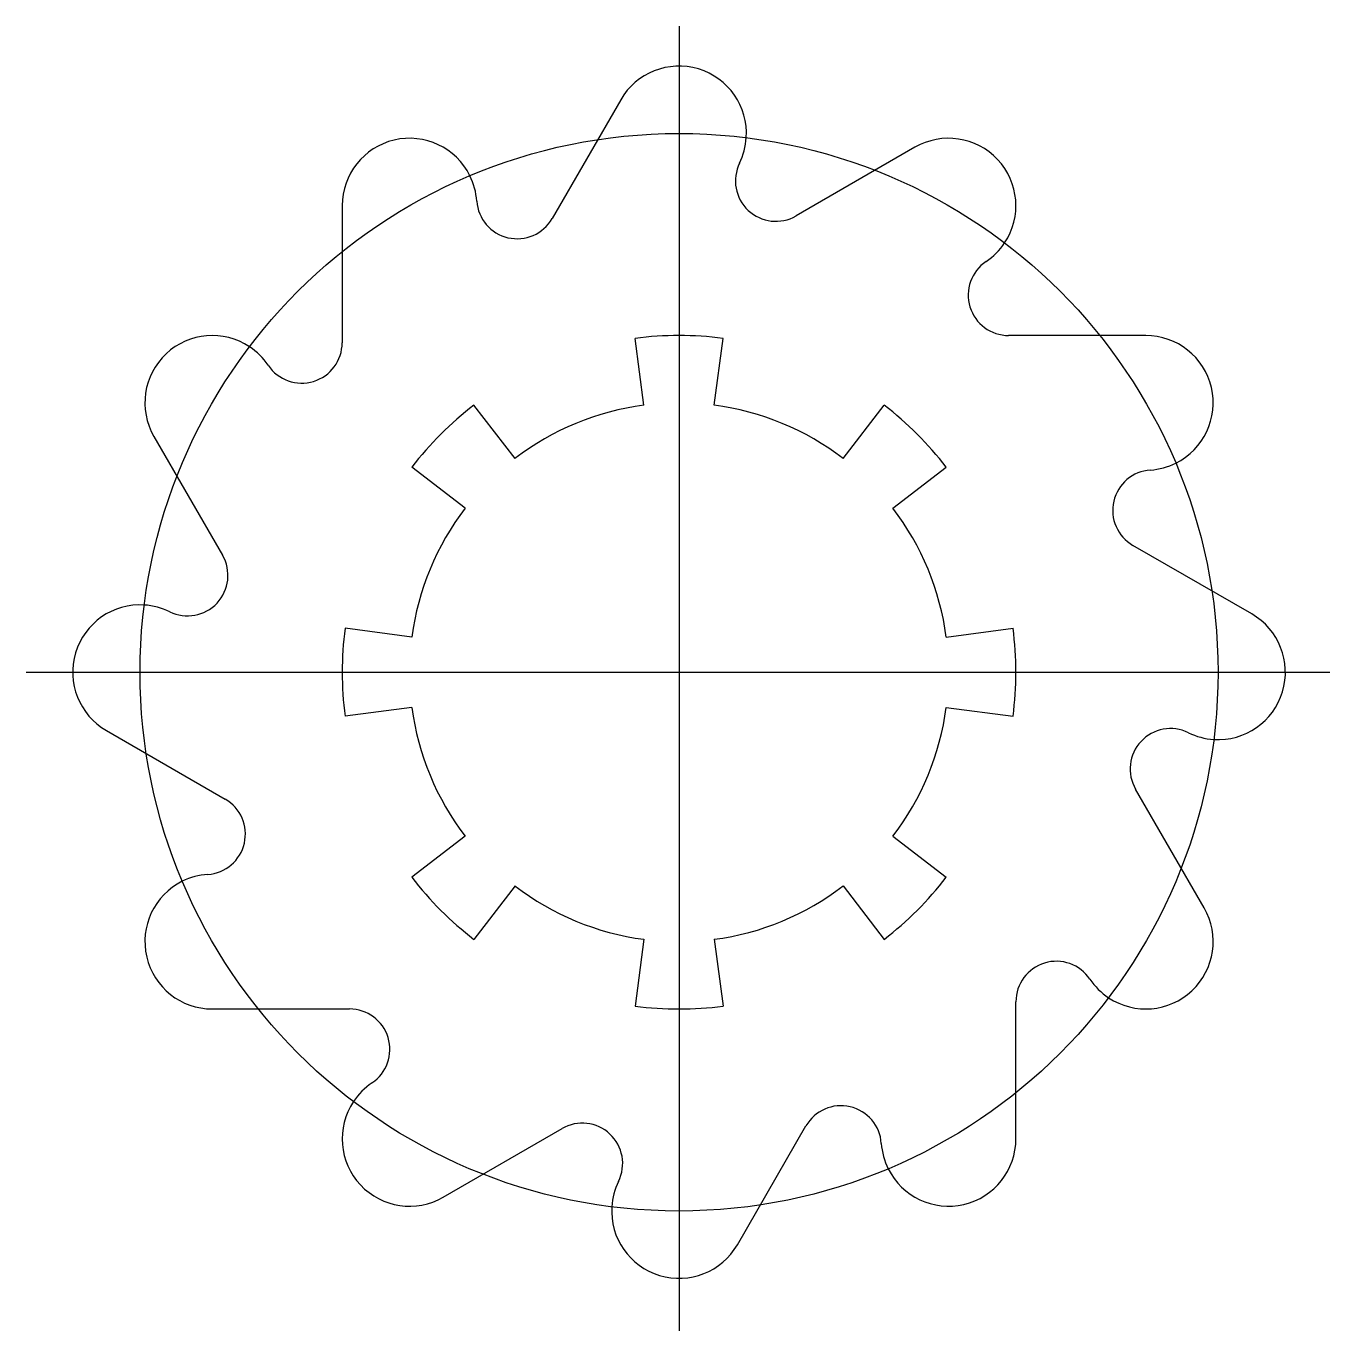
# Model space of a CAD drawing. Header units: centimetres. Extents: x -48.5 to 48.3, y -3.9 to 93.
import ezdxf

# ---------------------------------------------------------------- set-up
doc = ezdxf.new("R2010")
doc.units = ezdxf.units.CM

# ---------------------------------------------------------------- blocks, each defined once
blk = doc.blocks.new('*U0')
blk.add_line((0.931, 3.908), (-4.159, -4.908))
for centre, radius, start, end in [((5.261, 1.408), 5, 356.41668, 150), ((-14.739, -3.951), 5, 3.88821, 26.41668), ((-6.757, -3.408), 3, 183.88821, 330)]:
    blk.add_arc(centre, radius, start, end)
blk = doc.blocks.new('*U1')
at = {"color": 0, "linetype": 'ByBlock', "lineweight": -2, "transparency": 16777216}
for p, rotation in [((2471.924, 1631.301), 330.0000000000001), ((2433.332, 1626.04), 30), ((2487.975, 1619.101), 299.9999999999999), ((2421.132, 1609.989), 60.00000000000001), ((2495.776, 1600.51), 270), ((2418.593, 1589.988), 90), ((2493.236, 1580.51), 240), ((2426.394, 1571.397), 120), ((2481.037, 1564.458), 210), ((2442.445, 1559.197), 150), ((2462.445, 1556.658), 180)]:
    blk.add_blockref('*U0', p, dxfattribs=dict(at, rotation=rotation))
blk.add_blockref('*U0', (2451.923, 1633.841), dxfattribs=at)
blk = doc.blocks.new('*U2')
for p, q in [((-2.479, 2.611), (2.479, 3.263)), ((-2.479, -2.611), (2.479, -3.263))]:
    blk.add_line(p, q)
blk = doc.blocks.new('*U3')
at = {"color": 0, "linetype": 'ByBlock', "lineweight": -2, "transparency": 16777216}
for p, rotation in [((2457.184, 1617.557), 90.00000000000001), ((2441.411, 1611.023), 135), ((2472.958, 1611.023), 45.00000000000002), ((2434.877, 1595.249), 180), ((2441.411, 1579.476), 225), ((2472.958, 1579.476), 315), ((2457.184, 1572.942), 270)]:
    blk.add_blockref('*U2', p, dxfattribs=dict(at, rotation=rotation))
blk.add_blockref('*U2', (2479.492, 1595.249), dxfattribs=at)

msp = doc.modelspace()

# ---------------------------------------------------------------- linework, layer by layer
for p, q in [((0, 92.971), (0, -3.901)), ((-48.458, 45), (48.302, 45))]:
    msp.add_line(p, q)
msp.add_circle((0, 45), 40)
for radius, start, end in [(25, 82.5, 97.5), (25, 127.5, 142.5), (20, 97.5, 127.5), (20, 52.5, 82.5), (25, 37.5, 52.5), (20, 142.5, 172.5), (20, 7.5, 37.5), (25, 172.5, 187.5), (25, 352.5, 7.5), (20, 187.5, 217.5), (20, 322.5, 352.5), (25, 217.5, 232.5), (20, 232.5, 262.5), (20, 277.5, 307.5), (25, 307.5, 322.5), (25, 262.5, 277.5)]:
    msp.add_arc((0, 45), radius, start, end)

# ---------------------------------------------------------------- block references
for name in ['*U1', '*U3']:
    msp.add_blockref(name, (-2457.184, -1550.249))

doc.saveas('drawing.dxf')
